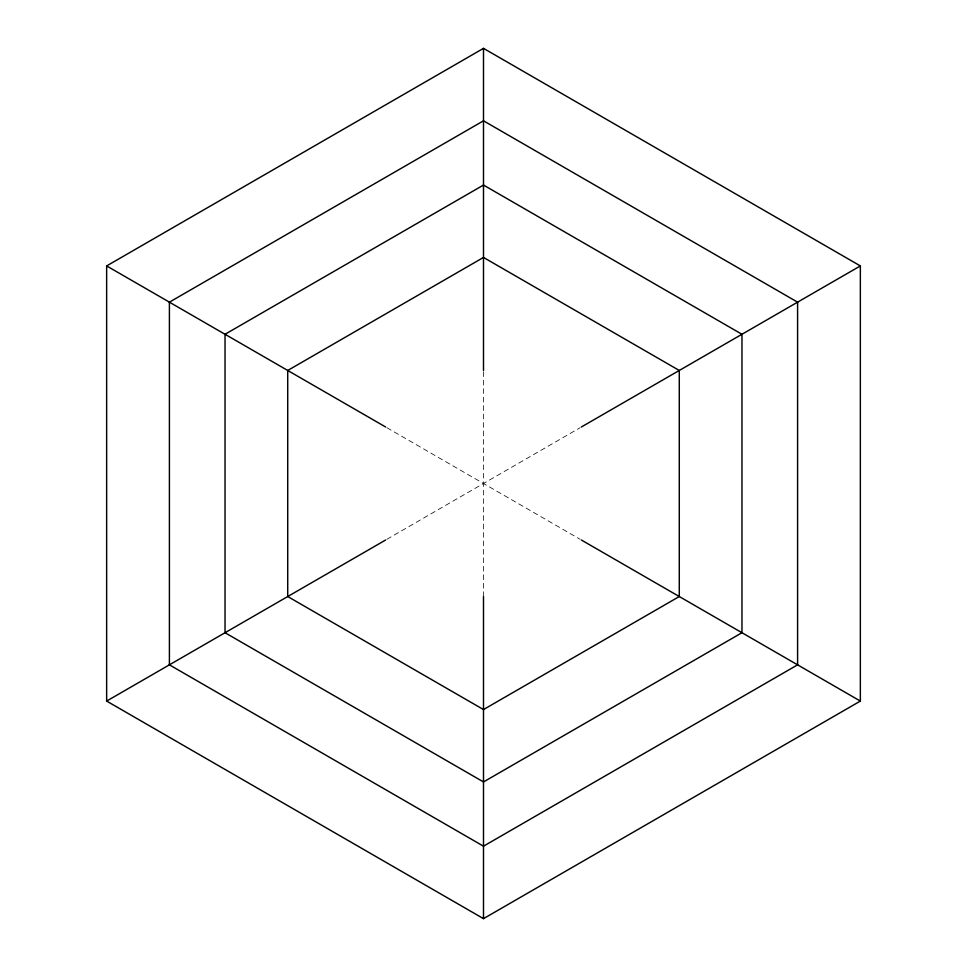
<?xml version="1.0" encoding="UTF-8"?>
<svg xmlns="http://www.w3.org/2000/svg" width="967" height="967" viewBox="0 0 967 967"><rect width="100%" height="100%" fill="white"/><g stroke="black" fill="none" stroke-linecap="round" stroke-linejoin="round"><path stroke-width="0.73" stroke-dasharray="4.83 3.63" d="M483.5 596.566L483.5 370.434M386.885 539.284L580.115 427.716M386.885 427.716L580.115 539.284"/><path stroke-width="1.45" d="M106.648 701.075L106.648 265.925L483.5 48.35L860.352 265.925L860.352 701.075L483.5 918.65L106.648 701.075L169.104 665.018M483.5 918.65L483.5 596.53M483.5 370.47L483.5 48.35M169.406 302.163L483.5 120.815L797.594 302.163L797.594 664.837L483.5 846.185L169.406 664.837L169.406 302.163L385.615 426.979M169.406 664.837L385.615 540.021M581.385 426.979L797.594 302.163M797.896 301.982L860.352 265.925M106.648 265.925L169.104 301.982M581.385 540.021L797.594 664.837M797.896 665.018L860.352 701.075M483.5 185.06L225.033 334.28L225.033 632.72L483.5 781.94L741.967 632.72L741.967 334.28L483.5 185.06M483.5 257.44L287.719 370.47L287.719 596.53L483.5 709.56L679.281 596.53L679.281 370.47L483.5 257.44"/></g></svg>
